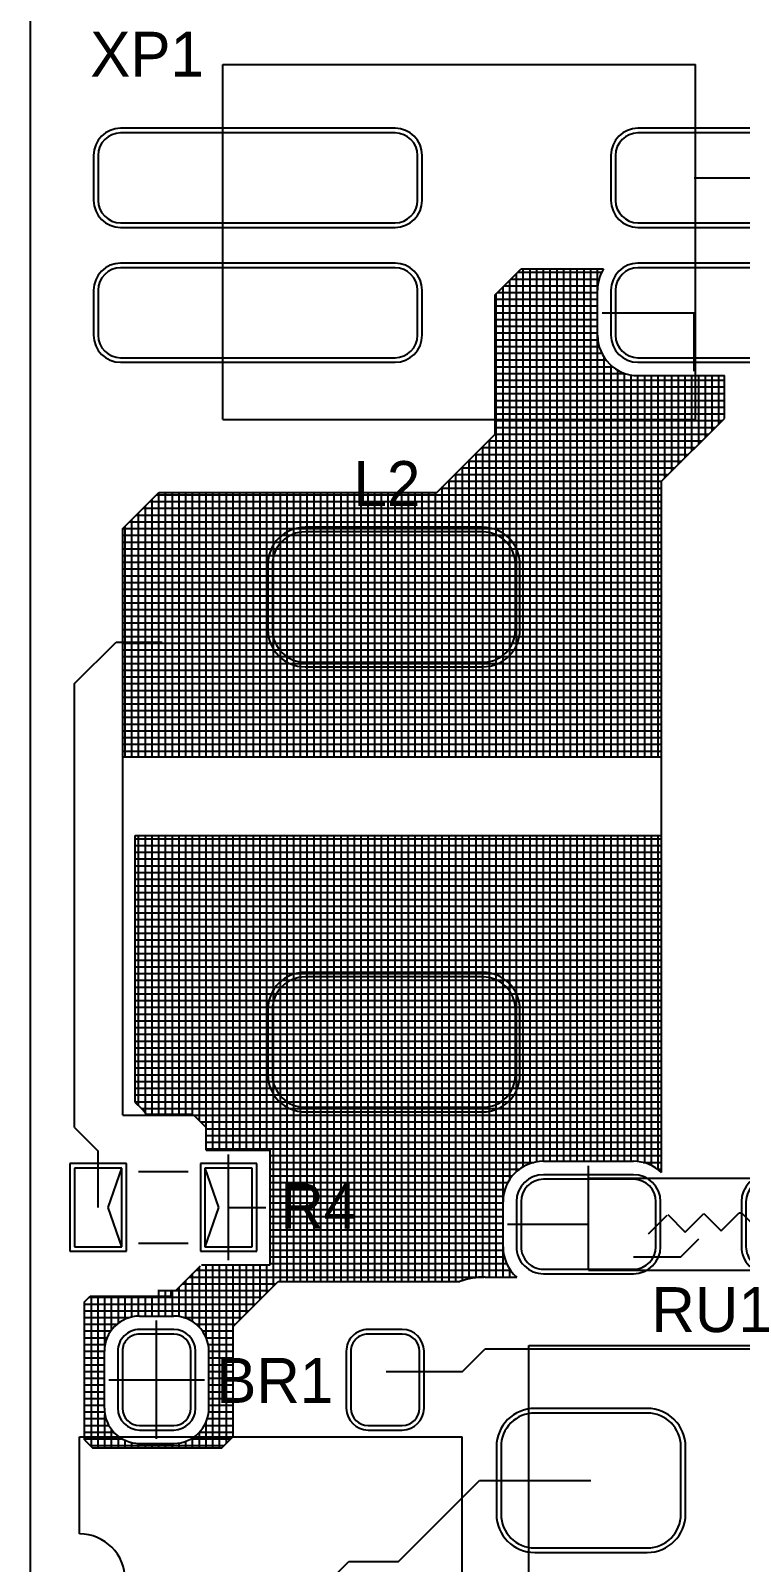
# Model space of a CAD drawing. Header units: millimetres. Extents: x 105 to 142, y 46 to 175.
# Drawn here: x 105 to 120.77, y 122.2 to 156.27 of the extents above; entities that cross this region are included whole.
import ezdxf

# ---------------------------------------------------------------- set-up
doc = ezdxf.new("R2010")
doc.units = ezdxf.units.MM
for name, color, linetype in [('KeepOutLayer', 6, 'Continuous'), ('TopLayer', 1, 'Continuous'), ('TopOverlay', 2, 'Continuous'), ('TopPaste', 8, 'Continuous'), ('TopSolder', 216, 'Continuous')]:
    doc.layers.add(name, color=color, linetype=linetype)

# ---------------------------------------------------------------- blocks, each defined once
blk = doc.blocks.new('P____I__2____2')
at = {"layer": 'TopLayer'}
for p, q in [((3.05, 1), (-3.05, 1)), ((10.95, 1), (8.45, 1)), ((-3.55, 0.5), (-3.55, -0.5)), ((3.55, -0.5), (3.55, 0.5)), ((7.95, 0.5), (7.95, -0.5)), ((11.45, -0.5), (11.45, 0.5)), ((-3.05, -1), (3.05, -1)), ((8.45, -1), (10.95, -1)), ((3.05, -2), (-3.05, -2)), ((10.95, -2), (8.45, -2)), ((-3.55, -2.5), (-3.55, -3.5)), ((3.55, -3.5), (3.55, -2.5)), ((7.95, -2.5), (7.95, -3.5)), ((11.45, -3.5), (11.45, -2.5)), ((-3.05, -4), (3.05, -4)), ((8.45, -4), (10.95, -4))]:
    blk.add_line(p, q, dxfattribs=at)
for centre in [(0, 0), (9.7, 0), (0, -3), (9.7, -3)]:
    blk.add_circle(centre, 0, dxfattribs=at)
for centre, start, end in [((-3.05, 0.5), 90, 180), ((3.05, 0.5), 0, 90), ((8.45, 0.5), 90, 180), ((10.95, 0.5), 0, 90), ((-3.05, -0.5), 180, 270), ((3.05, -0.5), 270, 0), ((8.45, -0.5), 180, 270), ((10.95, -0.5), 270, 0), ((-3.05, -2.5), 90, 180), ((3.05, -2.5), 0, 90), ((8.45, -2.5), 90, 180), ((10.95, -2.5), 0, 90), ((-3.05, -3.5), 180, 270), ((3.05, -3.5), 270, 0), ((8.45, -3.5), 180, 270), ((10.95, -3.5), 270, 0)]:
    blk.add_arc(centre, 0.5, start, end, dxfattribs=at)
at = {"layer": 'TopOverlay'}
for p, q in [((-0.775, 2.525), (9.725, 2.525)), ((-0.775, -5.375), (-0.775, 2.525)), ((9.725, -5.375), (9.725, 2.525)), ((-0.775, -5.375), (9.725, -5.375))]:
    blk.add_line(p, q, dxfattribs=at)
at = {"layer": 'TopPaste'}
for p, q in [((3.05, 1), (-3.05, 1)), ((10.95, 1), (8.45, 1)), ((-3.55, 0.5), (-3.55, -0.5)), ((3.55, -0.5), (3.55, 0.5)), ((7.95, 0.5), (7.95, -0.5)), ((11.45, -0.5), (11.45, 0.5)), ((-3.05, -1), (3.05, -1)), ((8.45, -1), (10.95, -1)), ((3.05, -2), (-3.05, -2)), ((10.95, -2), (8.45, -2)), ((-3.55, -2.5), (-3.55, -3.5)), ((3.55, -3.5), (3.55, -2.5)), ((7.95, -2.5), (7.95, -3.5)), ((11.45, -3.5), (11.45, -2.5)), ((-3.05, -4), (3.05, -4)), ((8.45, -4), (10.95, -4))]:
    blk.add_line(p, q, dxfattribs=at)
for centre in [(0, 0), (9.7, 0), (0, -3), (9.7, -3)]:
    blk.add_circle(centre, 0, dxfattribs=at)
for centre, start, end in [((-3.05, 0.5), 90, 180), ((3.05, 0.5), 0, 90), ((8.45, 0.5), 90, 180), ((10.95, 0.5), 0, 90), ((-3.05, -0.5), 180, 270), ((3.05, -0.5), 270, 0), ((8.45, -0.5), 180, 270), ((10.95, -0.5), 270, 0), ((-3.05, -2.5), 90, 180), ((3.05, -2.5), 0, 90), ((8.45, -2.5), 90, 180), ((10.95, -2.5), 0, 90), ((-3.05, -3.5), 180, 270), ((3.05, -3.5), 270, 0), ((8.45, -3.5), 180, 270), ((10.95, -3.5), 270, 0)]:
    blk.add_arc(centre, 0.5, start, end, dxfattribs=at)
at = {"layer": 'TopSolder'}
for p, q in [((3.05, 1.102), (-3.05, 1.102)), ((10.95, 1.102), (8.45, 1.102)), ((-3.652, 0.5), (-3.652, -0.5)), ((3.652, -0.5), (3.652, 0.5)), ((7.848, 0.5), (7.848, -0.5)), ((11.552, -0.5), (11.552, 0.5)), ((-3.05, -1.102), (3.05, -1.102)), ((8.45, -1.102), (10.95, -1.102)), ((3.05, -1.898), (-3.05, -1.898)), ((10.95, -1.898), (8.45, -1.898)), ((-3.652, -2.5), (-3.652, -3.5)), ((3.652, -3.5), (3.652, -2.5)), ((7.848, -2.5), (7.848, -3.5)), ((11.552, -3.5), (11.552, -2.5)), ((-3.05, -4.102), (3.05, -4.102)), ((8.45, -4.102), (10.95, -4.102))]:
    blk.add_line(p, q, dxfattribs=at)
for centre in [(0, 0), (9.7, 0), (0, -3), (9.7, -3)]:
    blk.add_circle(centre, 0, dxfattribs=at)
for centre, start, end in [((-3.05, 0.5), 90, 180), ((3.05, 0.5), 0, 90), ((8.45, 0.5), 90, 180), ((10.95, 0.5), 0, 90), ((-3.05, -0.5), 180, 270), ((3.05, -0.5), 270, 0), ((8.45, -0.5), 180, 270), ((10.95, -0.5), 270, 0), ((-3.05, -2.5), 90, 180), ((3.05, -2.5), 0, 90), ((8.45, -2.5), 90, 180), ((10.95, -2.5), 0, 90), ((-3.05, -3.5), 180, 270), ((3.05, -3.5), 270, 0), ((8.45, -3.5), 180, 270), ((10.95, -3.5), 270, 0)]:
    blk.add_arc(centre, 0.602, start, end, dxfattribs=at)
blk = doc.blocks.new('V________7___SMD_6')
at = {"layer": 'TopLayer'}
for p, q in [((0.575, 3.875), (-0.425, 3.875)), ((-0.925, 3.375), (-0.925, 1.375)), ((1.075, 1.375), (1.075, 3.375)), ((-0.425, 0.875), (0.575, 0.875)), ((0.575, -1.125), (-0.425, -1.125)), ((-0.925, -1.625), (-0.925, -3.625)), ((1.075, -3.625), (1.075, -1.625)), ((-0.425, -4.125), (0.575, -4.125))]:
    blk.add_line(p, q, dxfattribs=at)
for centre in [(0.075, 2.375), (0.075, -2.625)]:
    blk.add_circle(centre, 0, dxfattribs=at)
for centre, start, end in [((-0.425, 3.375), 90, 180), ((0.575, 3.375), 0, 90), ((-0.425, 1.375), 180, 270), ((0.575, 1.375), 270, 0), ((-0.425, -1.625), 90, 180), ((0.575, -1.625), 0, 90), ((-0.425, -3.625), 180, 270), ((0.575, -3.625), 270, 0)]:
    blk.add_arc(centre, 0.5, start, end, dxfattribs=at)
at = {"layer": 'TopOverlay'}
for p, q in [((-0.95, -2.625), (-0.95, 2.375)), ((0.075, 2.375), (-0.95, 2.375)), ((1.1, 2.375), (0.075, 2.375)), ((1.1, -2.625), (1.1, 2.375)), ((-0.175, 0.775), (0.2, 1.15)), ((-0.175, 0.725), (-0.175, 0.775)), ((0.225, 0.325), (-0.175, 0.725)), ((-0.162, -0.063), (0.225, 0.325)), ((0.25, -0.475), (-0.162, -0.063)), ((0.8, -0.575), (0.4, -0.175)), ((-0.138, -0.863), (0.25, -0.475)), ((0.8, -1.625), (0.8, -0.575)), ((0.287, -1.288), (-0.125, -0.875)), ((0.075, -2.625), (-0.95, -2.625)), ((1.1, -2.625), (0.075, -2.625))]:
    blk.add_line(p, q, dxfattribs=at)
at = {"layer": 'TopPaste'}
for p, q in [((0.575, 3.875), (-0.425, 3.875)), ((-0.925, 3.375), (-0.925, 1.375)), ((1.075, 1.375), (1.075, 3.375)), ((-0.425, 0.875), (0.575, 0.875)), ((0.575, -1.125), (-0.425, -1.125)), ((-0.925, -1.625), (-0.925, -3.625)), ((1.075, -3.625), (1.075, -1.625)), ((-0.425, -4.125), (0.575, -4.125))]:
    blk.add_line(p, q, dxfattribs=at)
for centre in [(0.075, 2.375), (0.075, -2.625)]:
    blk.add_circle(centre, 0, dxfattribs=at)
for centre, start, end in [((-0.425, 3.375), 90, 180), ((0.575, 3.375), 0, 90), ((-0.425, 1.375), 180, 270), ((0.575, 1.375), 270, 0), ((-0.425, -1.625), 90, 180), ((0.575, -1.625), 0, 90), ((-0.425, -3.625), 180, 270), ((0.575, -3.625), 270, 0)]:
    blk.add_arc(centre, 0.5, start, end, dxfattribs=at)
at = {"layer": 'TopSolder'}
for p, q in [((0.575, 3.977), (-0.425, 3.977)), ((-1.027, 3.375), (-1.027, 1.375)), ((1.177, 1.375), (1.177, 3.375)), ((-0.425, 0.773), (0.575, 0.773)), ((0.575, -1.023), (-0.425, -1.023)), ((-1.027, -1.625), (-1.027, -3.625)), ((1.177, -3.625), (1.177, -1.625)), ((-0.425, -4.227), (0.575, -4.227))]:
    blk.add_line(p, q, dxfattribs=at)
for centre in [(0.075, 2.375), (0.075, -2.625)]:
    blk.add_circle(centre, 0, dxfattribs=at)
for centre, start, end in [((-0.425, 3.375), 90, 180), ((0.575, 3.375), 0, 90), ((-0.425, 1.375), 180, 270), ((0.575, 1.375), 270, 0), ((-0.425, -1.625), 90, 180), ((0.575, -1.625), 0, 90), ((-0.425, -3.625), 180, 270), ((0.575, -3.625), 270, 0)]:
    blk.add_arc(centre, 0.602, start, end, dxfattribs=at)
blk = doc.blocks.new('RC1206_11')
at = {"layer": 'TopLayer'}
for p, q in [((-0.925, 0.875), (-1.975, 0.875)), ((-1.975, 0.875), (-1.975, -0.875)), ((-0.925, -0.875), (-0.925, 0.875)), ((1.975, 0.875), (0.925, 0.875)), ((0.925, 0.875), (0.925, -0.875)), ((1.975, -0.875), (1.975, 0.875)), ((-1.975, -0.875), (-0.925, -0.875)), ((0.925, -0.875), (1.975, -0.875))]:
    blk.add_line(p, q, dxfattribs=at)
for centre in [(-1.45, 0), (1.45, 0)]:
    blk.add_circle(centre, 0, dxfattribs=at)
at = {"layer": 'TopOverlay'}
for p, q in [((-0.55, 0.8), (0.55, 0.8)), ((-0.55, -0.8), (0.55, -0.8))]:
    blk.add_line(p, q, dxfattribs=at)
at = {"layer": 'TopPaste'}
for p, q in [((-0.925, 0.875), (-1.975, 0.875)), ((-1.975, 0.875), (-1.975, -0.875)), ((-1.225, 0), (-0.925, 0.875)), ((1.975, 0.875), (0.925, 0.875)), ((0.925, 0.875), (1.225, 0)), ((1.975, -0.875), (1.975, 0.875)), ((-0.925, -0.875), (-1.225, 0)), ((1.225, 0), (0.925, -0.875)), ((-1.975, -0.875), (-0.925, -0.875)), ((0.925, -0.875), (1.975, -0.875))]:
    blk.add_line(p, q, dxfattribs=at)
at = {"layer": 'TopSolder'}
for p, q in [((-0.823, 0.977), (-2.077, 0.977)), ((-2.077, 0.977), (-2.077, -0.977)), ((-0.823, -0.977), (-0.823, 0.977)), ((2.077, 0.977), (0.823, 0.977)), ((0.823, 0.977), (0.823, -0.977)), ((2.077, -0.977), (2.077, 0.977)), ((-2.077, -0.977), (-0.823, -0.977)), ((0.823, -0.977), (2.077, -0.977))]:
    blk.add_line(p, q, dxfattribs=at)
for centre in [(-1.45, 0), (1.45, 0)]:
    blk.add_circle(centre, 0, dxfattribs=at)
blk = doc.blocks.new('IND_CDRH129_17')
at = {"layer": 'TopLayer'}
for p, q in [((2.125, 5.775), (-1.825, 5.775)), ((-2.55, 5.05), (-2.55, 3.6)), ((2.85, 3.6), (2.85, 5.05)), ((-1.825, 2.875), (2.125, 2.875)), ((2.125, -4.125), (-1.825, -4.125)), ((-2.55, -4.85), (-2.55, -6.3)), ((2.85, -6.3), (2.85, -4.85)), ((-1.825, -7.025), (2.125, -7.025))]:
    blk.add_line(p, q, dxfattribs=at)
for centre in [(0.15, 4.325), (0.15, -5.575)]:
    blk.add_circle(centre, 0, dxfattribs=at)
for centre, start, end in [((-1.825, 5.05), 90, 180), ((2.125, 5.05), 0, 90), ((-1.825, 3.6), 180, 270), ((2.125, 3.6), 270, 0), ((-1.825, -4.85), 90, 180), ((2.125, -4.85), 0, 90), ((-1.825, -6.3), 180, 270), ((2.125, -6.3), 270, 0)]:
    blk.add_arc(centre, 0.725, start, end, dxfattribs=at)
at = {"layer": 'TopOverlay'}
for p, q in [((6.175, 5.95), (-5.8, 5.95)), ((-5.8, 5.95), (-5.8, -6.45)), ((6.175, 5.95), (6.175, 5.625)), ((6.175, 5.675), (6.175, -1.525)), ((6.175, -1.525), (6.175, -7.1)), ((-5.8, -6.45), (-5.8, -7.1)), ((0.225, -7.1), (-5.8, -7.1)), ((5.925, -7.1), (0.225, -7.1)), ((6.175, -7.1), (5.9, -7.1))]:
    blk.add_line(p, q, dxfattribs=at)
at = {"layer": 'TopPaste'}
for p, q in [((2.125, 5.775), (-1.825, 5.775)), ((-2.55, 5.05), (-2.55, 3.6)), ((2.85, 3.6), (2.85, 5.05)), ((-1.825, 2.875), (2.125, 2.875)), ((2.125, -4.125), (-1.825, -4.125)), ((-2.55, -4.85), (-2.55, -6.3)), ((2.85, -6.3), (2.85, -4.85)), ((-1.825, -7.025), (2.125, -7.025))]:
    blk.add_line(p, q, dxfattribs=at)
for centre in [(0.15, 4.325), (0.15, -5.575)]:
    blk.add_circle(centre, 0, dxfattribs=at)
for centre, start, end in [((-1.825, 5.05), 90, 180), ((2.125, 5.05), 0, 90), ((-1.825, 3.6), 180, 270), ((2.125, 3.6), 270, 0), ((-1.825, -4.85), 90, 180), ((2.125, -4.85), 0, 90), ((-1.825, -6.3), 180, 270), ((2.125, -6.3), 270, 0)]:
    blk.add_arc(centre, 0.725, start, end, dxfattribs=at)
at = {"layer": 'TopSolder'}
for p, q in [((2.125, 5.877), (-1.825, 5.877)), ((-2.652, 5.05), (-2.652, 3.6)), ((2.952, 3.6), (2.952, 5.05)), ((-1.825, 2.773), (2.125, 2.773)), ((2.125, -4.023), (-1.825, -4.023)), ((-2.652, -4.85), (-2.652, -6.3)), ((2.952, -6.3), (2.952, -4.85)), ((-1.825, -7.127), (2.125, -7.127))]:
    blk.add_line(p, q, dxfattribs=at)
for centre in [(0.15, 4.325), (0.15, -5.575)]:
    blk.add_circle(centre, 0, dxfattribs=at)
for centre, start, end in [((-1.825, 5.05), 90, 180), ((2.125, 5.05), 0, 90), ((-1.825, 3.6), 180, 270), ((2.125, 3.6), 270, 0), ((-1.825, -4.85), 90, 180), ((2.125, -4.85), 0, 90), ((-1.825, -6.3), 180, 270), ((2.125, -6.3), 270, 0)]:
    blk.add_arc(centre, 0.827, start, end, dxfattribs=at)
blk = doc.blocks.new('CAP_630V_SMD_22')
at = {"layer": 'TopLayer'}
for p, q in [((-6.67, 1.575), (-8.17, 1.575)), ((9.07, 1.575), (6.57, 1.575)), ((-8.92, 0.825), (-8.92, -0.675)), ((-5.92, -0.675), (-5.92, 0.825)), ((5.82, 0.825), (5.82, -0.675)), ((9.82, -0.675), (9.82, 0.825)), ((-8.17, -1.425), (-6.67, -1.425)), ((6.57, -1.425), (9.07, -1.425))]:
    blk.add_line(p, q, dxfattribs=at)
for centre in [(-7.42, 0.075), (7.82, 0.075)]:
    blk.add_circle(centre, 0, dxfattribs=at)
for centre, start, end in [((-8.17, 0.825), 90, 180), ((-6.67, 0.825), 0, 90), ((6.57, 0.825), 90, 180), ((9.07, 0.825), 0, 90), ((-8.17, -0.675), 180, 270), ((-6.67, -0.675), 270, 0), ((6.57, -0.675), 180, 270), ((9.07, -0.675), 270, 0)]:
    blk.add_arc(centre, 0.75, start, end, dxfattribs=at)
at = {"layer": 'TopOverlay'}
for p, q in [((-8.8, 3.075), (-8.8, -2.925)), ((9.2, 3.075), (-8.8, 3.075)), ((9.2, 3.075), (9.2, -2.925)), ((9.2, -2.925), (-8.8, -2.925))]:
    blk.add_line(p, q, dxfattribs=at)
at = {"layer": 'TopPaste'}
for p, q in [((-6.67, 1.575), (-8.17, 1.575)), ((9.07, 1.575), (6.57, 1.575)), ((-8.92, 0.825), (-8.92, -0.675)), ((-5.92, -0.675), (-5.92, 0.825)), ((5.82, 0.825), (5.82, -0.675)), ((9.82, -0.675), (9.82, 0.825)), ((-8.17, -1.425), (-6.67, -1.425)), ((6.57, -1.425), (9.07, -1.425))]:
    blk.add_line(p, q, dxfattribs=at)
for centre in [(-7.42, 0.075), (7.82, 0.075)]:
    blk.add_circle(centre, 0, dxfattribs=at)
for centre, start, end in [((-8.17, 0.825), 90, 180), ((-6.67, 0.825), 0, 90), ((6.57, 0.825), 90, 180), ((9.07, 0.825), 0, 90), ((-8.17, -0.675), 180, 270), ((-6.67, -0.675), 270, 0), ((6.57, -0.675), 180, 270), ((9.07, -0.675), 270, 0)]:
    blk.add_arc(centre, 0.75, start, end, dxfattribs=at)
at = {"layer": 'TopSolder'}
for p, q in [((-6.67, 1.677), (-8.17, 1.677)), ((9.07, 1.677), (6.57, 1.677)), ((-9.022, 0.825), (-9.022, -0.675)), ((-5.818, -0.675), (-5.818, 0.825)), ((5.718, 0.825), (5.718, -0.675)), ((9.922, -0.675), (9.922, 0.825)), ((-8.17, -1.527), (-6.67, -1.527)), ((6.57, -1.527), (9.07, -1.527))]:
    blk.add_line(p, q, dxfattribs=at)
for centre in [(-7.42, 0.075), (7.82, 0.075)]:
    blk.add_circle(centre, 0, dxfattribs=at)
for centre, start, end in [((-8.17, 0.825), 90, 180), ((-6.67, 0.825), 0, 90), ((6.57, 0.825), 90, 180), ((9.07, 0.825), 0, 90), ((-8.17, -0.675), 180, 270), ((-6.67, -0.675), 270, 0), ((6.57, -0.675), 180, 270), ((9.07, -0.675), 270, 0)]:
    blk.add_arc(centre, 0.852, start, end, dxfattribs=at)
blk = doc.blocks.new('SDIP_27')
at = {"layer": 'TopLayer'}
for p, q in [((-4.699, 1.016), (-5.461, 1.016)), ((0.381, 1.016), (-0.381, 1.016)), ((-5.842, 0.635), (-5.842, -0.635)), ((-4.318, -0.635), (-4.318, 0.635)), ((-0.762, 0.635), (-0.762, -0.635)), ((0.762, -0.635), (0.762, 0.635)), ((-5.461, -1.016), (-4.699, -1.016)), ((-0.381, -1.016), (0.381, -1.016)), ((-4.699, -7.874), (-5.461, -7.874)), ((0.381, -7.874), (-0.381, -7.874)), ((-5.842, -8.255), (-5.842, -9.525)), ((-4.318, -9.525), (-4.318, -8.255)), ((-0.762, -8.255), (-0.762, -9.525)), ((0.762, -9.525), (0.762, -8.255)), ((-5.461, -9.906), (-4.699, -9.906)), ((-0.381, -9.906), (0.381, -9.906))]:
    blk.add_line(p, q, dxfattribs=at)
for centre in [(-5.08, 0), (0, 0), (-5.08, -8.89), (0, -8.89)]:
    blk.add_circle(centre, 0, dxfattribs=at)
for centre, start, end in [((-5.461, 0.635), 90, 180), ((-4.699, 0.635), 0, 90), ((-0.381, 0.635), 90, 180), ((0.381, 0.635), 0, 90), ((-5.461, -0.635), 180, 270), ((-4.699, -0.635), 270, 0), ((-0.381, -0.635), 180, 270), ((0.381, -0.635), 270, 0), ((-5.461, -8.255), 90, 180), ((-4.699, -8.255), 0, 90), ((-0.381, -8.255), 90, 180), ((0.381, -8.255), 0, 90), ((-5.461, -9.525), 180, 270), ((-4.699, -9.525), 270, 0), ((-0.381, -9.525), 180, 270), ((0.381, -9.525), 270, 0)]:
    blk.add_arc(centre, 0.381, start, end, dxfattribs=at)
at = {"layer": 'TopOverlay'}
for p, q in [((1.7145, -1.27), (-6.7945, -1.27)), ((-6.7945, -1.27), (-6.7945, -7.62)), ((1.7145, -1.27), (1.7145, -3.429)), ((1.7145, -5.461), (1.7145, -7.62)), ((1.7145, -7.62), (-6.7945, -7.62))]:
    blk.add_line(p, q, dxfattribs=at)
blk.add_arc((1.7145, -4.445), 1.016, 90, 270, dxfattribs=at)
at = {"layer": 'TopPaste'}
for p, q in [((-4.699, 1.016), (-5.461, 1.016)), ((0.381, 1.016), (-0.381, 1.016)), ((-5.842, 0.635), (-5.842, -0.635)), ((-4.318, -0.635), (-4.318, 0.635)), ((-0.762, 0.635), (-0.762, -0.635)), ((0.762, -0.635), (0.762, 0.635)), ((-5.461, -1.016), (-4.699, -1.016)), ((-0.381, -1.016), (0.381, -1.016)), ((-4.699, -7.874), (-5.461, -7.874)), ((0.381, -7.874), (-0.381, -7.874)), ((-5.842, -8.255), (-5.842, -9.525)), ((-4.318, -9.525), (-4.318, -8.255)), ((-0.762, -8.255), (-0.762, -9.525)), ((0.762, -9.525), (0.762, -8.255)), ((-5.461, -9.906), (-4.699, -9.906)), ((-0.381, -9.906), (0.381, -9.906))]:
    blk.add_line(p, q, dxfattribs=at)
for centre in [(-5.08, 0), (0, 0), (-5.08, -8.89), (0, -8.89)]:
    blk.add_circle(centre, 0, dxfattribs=at)
for centre, start, end in [((-5.461, 0.635), 90, 180), ((-4.699, 0.635), 0, 90), ((-0.381, 0.635), 90, 180), ((0.381, 0.635), 0, 90), ((-5.461, -0.635), 180, 270), ((-4.699, -0.635), 270, 0), ((-0.381, -0.635), 180, 270), ((0.381, -0.635), 270, 0), ((-5.461, -8.255), 90, 180), ((-4.699, -8.255), 0, 90), ((-0.381, -8.255), 90, 180), ((0.381, -8.255), 0, 90), ((-5.461, -9.525), 180, 270), ((-4.699, -9.525), 270, 0), ((-0.381, -9.525), 180, 270), ((0.381, -9.525), 270, 0)]:
    blk.add_arc(centre, 0.381, start, end, dxfattribs=at)
at = {"layer": 'TopSolder'}
for p, q in [((-4.699, 1.1176), (-5.461, 1.1176)), ((0.381, 1.1176), (-0.381, 1.1176)), ((-5.9436, 0.635), (-5.9436, -0.635)), ((-4.2164, -0.635), (-4.2164, 0.635)), ((-0.8636, 0.635), (-0.8636, -0.635)), ((0.8636, -0.635), (0.8636, 0.635)), ((-5.461, -1.1176), (-4.699, -1.1176)), ((-0.381, -1.1176), (0.381, -1.1176)), ((-4.699, -7.7724), (-5.461, -7.7724)), ((0.381, -7.7724), (-0.381, -7.7724)), ((-5.9436, -8.255), (-5.9436, -9.525)), ((-4.2164, -9.525), (-4.2164, -8.255)), ((-0.8636, -8.255), (-0.8636, -9.525)), ((0.8636, -9.525), (0.8636, -8.255)), ((-5.461, -10.0076), (-4.699, -10.0076)), ((-0.381, -10.0076), (0.381, -10.0076))]:
    blk.add_line(p, q, dxfattribs=at)
for centre in [(-5.08, 0), (0, 0), (-5.08, -8.89), (0, -8.89)]:
    blk.add_circle(centre, 0, dxfattribs=at)
for centre, start, end in [((-5.461, 0.635), 90, 180), ((-4.699, 0.635), 0, 90), ((-0.381, 0.635), 90, 180), ((0.381, 0.635), 0, 90), ((-5.461, -0.635), 180, 270), ((-4.699, -0.635), 270, 0), ((-0.381, -0.635), 180, 270), ((0.381, -0.635), 270, 0), ((-5.461, -8.255), 90, 180), ((-4.699, -8.255), 0, 90), ((-0.381, -8.255), 90, 180), ((0.381, -8.255), 0, 90), ((-5.461, -9.525), 180, 270), ((-4.699, -9.525), 270, 0), ((-0.381, -9.525), 180, 270), ((0.381, -9.525), 270, 0)]:
    blk.add_arc(centre, 0.4826, start, end, dxfattribs=at)

msp = doc.modelspace()

# ---------------------------------------------------------------- linework, layer by layer
at = {"layer": 'KeepOutLayer'}
msp.add_line((105, 46), (105, 170), dxfattribs=at)
at = {"layer": 'TopLayer'}
for p, q in [((119.75, 153), (123.6, 153)), ((115.4, 150.475), (115.9, 150.975)), ((115.9, 150.975), (117.736, 150.975)), ((115.95, 140.125), (115.95, 150.975)), ((116.1, 140.125), (116.1, 150.975)), ((116.25, 140.125), (116.25, 150.975)), ((116.4, 140.125), (116.4, 150.975)), ((116.55, 140.125), (116.55, 150.975)), ((116.7, 140.125), (116.7, 150.975)), ((116.85, 140.125), (116.85, 150.975)), ((117, 140.125), (117, 150.975)), ((117.15, 140.125), (117.15, 150.975)), ((117.3, 140.125), (117.3, 150.975)), ((117.45, 140.125), (117.45, 150.975)), ((117.6, 140.125), (117.6, 150.975)), ((115.525, 150.6), (117.606, 150.6)), ((115.65, 140.125), (115.65, 150.725)), ((115.675, 150.75), (117.635, 150.75)), ((115.8, 140.125), (115.8, 150.875)), ((115.825, 150.9), (117.694, 150.9)), ((115.325, 150.4), (115.4, 150.475)), ((115.325, 147.65), (115.325, 150.4)), ((115.325, 150.3), (117.6, 150.3)), ((115.35, 140.125), (115.35, 150.425)), ((115.375, 150.45), (117.6, 150.45)), ((115.5, 140.125), (115.5, 150.575)), ((117.6, 149.5), (117.6, 150.5)), ((115.325, 150.15), (117.6, 150.15)), ((115.325, 150), (117.6, 150)), ((117.7, 150), (119.75, 150)), ((119.75, 148.7), (119.75, 150)), ((115.325, 149.85), (117.6, 149.85)), ((115.325, 149.7), (117.6, 149.7)), ((115.325, 149.55), (117.6, 149.55)), ((115.325, 149.4), (117.606, 149.4)), ((115.325, 149.25), (117.636, 149.25)), ((115.325, 149.1), (117.694, 149.1)), ((115.325, 148.95), (117.788, 148.95)), ((117.75, 140.125), (117.75, 149.003)), ((115.325, 148.8), (117.935, 148.8)), ((115.325, 148.65), (118.205, 148.65)), ((117.9, 140.125), (117.9, 148.829)), ((118.05, 140.125), (118.05, 148.721)), ((118.2, 140.125), (118.2, 148.652)), ((118.35, 140.125), (118.35, 148.613)), ((118.5, 140.125), (118.5, 148.6)), ((118.5, 148.6), (120.425, 148.6)), ((118.65, 140.125), (118.65, 148.6)), ((118.8, 140.125), (118.8, 148.6)), ((118.95, 140.125), (118.95, 148.6)), ((119.1, 146.325), (119.1, 148.6)), ((119.25, 146.475), (119.25, 148.6)), ((119.4, 146.625), (119.4, 148.6)), ((119.55, 146.775), (119.55, 148.6)), ((119.7, 146.925), (119.7, 148.6)), ((119.85, 147.075), (119.85, 148.6)), ((120, 147.225), (120, 148.6)), ((120.15, 147.375), (120.15, 148.6)), ((120.3, 147.525), (120.3, 148.6)), ((120.425, 147.65), (120.425, 148.6)), ((115.325, 148.5), (120.425, 148.5)), ((115.325, 148.35), (120.425, 148.35)), ((115.325, 148.2), (120.425, 148.2)), ((115.325, 148.05), (120.425, 148.05)), ((115.325, 147.9), (120.425, 147.9)), ((115.325, 147.75), (120.425, 147.75)), ((115.325, 147.3), (115.325, 147.65)), ((115.325, 147.6), (120.375, 147.6)), ((119.025, 146.25), (120.425, 147.65)), ((114.5, 146.475), (115.325, 147.3)), ((115.325, 147.45), (120.225, 147.45)), ((115.325, 147.3), (120.075, 147.3)), ((114.875, 146.85), (119.625, 146.85)), ((114.9, 140.125), (114.9, 146.875)), ((115.025, 147), (119.775, 147)), ((115.05, 140.125), (115.05, 147.025)), ((115.175, 147.15), (119.925, 147.15)), ((115.2, 140.125), (115.2, 147.175)), ((114.575, 146.55), (119.325, 146.55)), ((114.6, 140.125), (114.6, 146.575)), ((114.725, 146.7), (119.475, 146.7)), ((114.75, 140.125), (114.75, 146.725)), ((114.025, 146), (114.5, 146.475)), ((114.275, 146.25), (119.025, 146.25)), ((114.3, 140.125), (114.3, 146.275)), ((114.425, 146.4), (119.175, 146.4)), ((114.45, 140.125), (114.45, 146.425)), ((119.025, 145.2), (119.025, 146.25)), ((107.05, 145.2), (107.85, 146)), ((107.7, 140.125), (107.7, 145.85)), ((107.8, 145.95), (119.025, 145.95)), ((107.85, 140.125), (107.85, 146)), ((107.85, 146), (109.175, 146)), ((108, 140.125), (108, 146)), ((108.15, 140.125), (108.15, 146)), ((108.3, 140.125), (108.3, 146)), ((108.45, 140.125), (108.45, 146)), ((108.6, 140.125), (108.6, 146)), ((108.75, 140.125), (108.75, 146)), ((108.9, 140.125), (108.9, 146)), ((109.05, 140.125), (109.05, 146)), ((109.175, 146), (114.025, 146)), ((109.2, 140.125), (109.2, 146)), ((109.35, 140.125), (109.35, 146)), ((109.5, 140.125), (109.5, 146)), ((109.65, 140.125), (109.65, 146)), ((109.8, 140.125), (109.8, 146)), ((109.95, 140.125), (109.95, 146)), ((110.1, 140.125), (110.1, 146)), ((110.25, 140.125), (110.25, 146)), ((110.4, 140.125), (110.4, 146)), ((110.55, 140.125), (110.55, 146)), ((110.7, 140.125), (110.7, 146)), ((110.85, 140.125), (110.85, 146)), ((111, 140.125), (111, 146)), ((111.15, 140.125), (111.15, 146)), ((111.3, 140.125), (111.3, 146)), ((111.45, 140.125), (111.45, 146)), ((111.6, 140.125), (111.6, 146)), ((111.75, 140.125), (111.75, 146)), ((111.9, 140.125), (111.9, 146)), ((112.05, 140.125), (112.05, 146)), ((112.2, 140.125), (112.2, 146)), ((112.35, 140.125), (112.35, 146)), ((112.5, 140.125), (112.5, 146)), ((112.65, 140.125), (112.65, 146)), ((112.8, 140.125), (112.8, 146)), ((112.95, 140.125), (112.95, 146)), ((113.1, 140.125), (113.1, 146)), ((113.25, 140.125), (113.25, 146)), ((113.4, 140.125), (113.4, 146)), ((113.55, 140.125), (113.55, 146)), ((113.7, 140.125), (113.7, 146)), ((113.85, 140.125), (113.85, 146)), ((114, 140.125), (114, 146)), ((114.125, 146.1), (119.025, 146.1)), ((114.15, 140.125), (114.15, 146.125)), ((107.35, 145.5), (119.025, 145.5)), ((107.4, 140.125), (107.4, 145.55)), ((107.5, 145.65), (119.025, 145.65)), ((107.55, 140.125), (107.55, 145.7)), ((107.65, 145.8), (119.025, 145.8)), ((107.05, 140.875), (107.05, 145.2)), ((107.05, 145.2), (119.025, 145.2)), ((107.1, 140.125), (107.1, 145.25)), ((107.2, 145.35), (119.025, 145.35)), ((107.25, 140.125), (107.25, 145.4)), ((119.025, 140.125), (119.025, 145.2)), ((107.05, 145.05), (119.025, 145.05)), ((107.05, 144.9), (119.025, 144.9)), ((107.05, 144.75), (119.025, 144.75)), ((107.05, 144.6), (119.025, 144.6)), ((107.05, 144.45), (119.025, 144.45)), ((107.05, 144.3), (119.025, 144.3)), ((107.05, 144.15), (119.025, 144.15)), ((107.05, 144), (119.025, 144)), ((107.05, 143.85), (119.025, 143.85)), ((107.05, 143.7), (119.025, 143.7)), ((107.05, 143.55), (119.025, 143.55)), ((107.05, 143.4), (119.025, 143.4)), ((107.05, 143.25), (119.025, 143.25)), ((107.05, 143.1), (119.025, 143.1)), ((107.05, 142.95), (119.025, 142.95)), ((107.05, 142.8), (119.025, 142.8)), ((105.975, 141.75), (106.9, 142.675)), ((106.9, 142.675), (107.925, 142.675)), ((107.05, 142.65), (119.025, 142.65)), ((107.05, 142.5), (119.025, 142.5)), ((107.05, 142.35), (119.025, 142.35)), ((107.05, 142.2), (119.025, 142.2)), ((105.975, 131.875), (105.975, 141.75)), ((107.05, 142.05), (119.025, 142.05)), ((107.05, 141.9), (119.025, 141.9)), ((107.05, 141.75), (119.025, 141.75)), ((107.05, 141.6), (119.025, 141.6)), ((107.05, 141.45), (119.025, 141.45)), ((107.05, 141.3), (119.025, 141.3)), ((107.05, 141.15), (119.025, 141.15)), ((107.05, 141), (119.025, 141)), ((107.05, 140.125), (107.05, 140.875)), ((107.05, 140.85), (119.025, 140.85)), ((107.05, 140.7), (119.025, 140.7)), ((107.05, 140.55), (119.025, 140.55)), ((107.05, 140.4), (119.025, 140.4)), ((107.05, 140.25), (119.025, 140.25)), ((107.05, 140.125), (119.025, 140.125)), ((107.325, 132.434), (107.325, 138.375)), ((107.325, 138.375), (119.025, 138.375)), ((107.4, 132.359), (107.4, 138.375)), ((107.55, 132.199), (107.55, 138.375)), ((107.7, 132.175), (107.7, 138.375)), ((107.85, 132.175), (107.85, 138.375)), ((108, 132.175), (108, 138.375)), ((108.15, 132.175), (108.15, 138.375)), ((108.3, 132.175), (108.3, 138.375)), ((108.45, 132.175), (108.45, 138.375)), ((108.6, 132.175), (108.6, 138.375)), ((108.75, 132.025), (108.75, 138.375)), ((108.9, 131.875), (108.9, 138.375)), ((109.05, 131.375), (109.05, 138.375)), ((109.2, 131.375), (109.2, 138.375)), ((109.35, 131.375), (109.35, 138.375)), ((109.5, 131.375), (109.5, 138.375)), ((109.65, 131.375), (109.65, 138.375)), ((109.8, 131.375), (109.8, 138.375)), ((109.95, 131.375), (109.95, 138.375)), ((110.1, 131.375), (110.1, 138.375)), ((110.25, 131.375), (110.25, 138.375)), ((110.4, 128.35), (110.4, 138.375)), ((110.55, 128.45), (110.55, 138.375)), ((110.7, 128.45), (110.7, 138.375)), ((110.85, 128.45), (110.85, 138.375)), ((111, 128.45), (111, 138.375)), ((111.15, 128.45), (111.15, 138.375)), ((111.3, 128.45), (111.3, 138.375)), ((111.45, 128.45), (111.45, 138.375)), ((111.6, 128.45), (111.6, 138.375)), ((111.75, 128.45), (111.75, 138.375)), ((111.9, 128.45), (111.9, 138.375)), ((112.05, 128.45), (112.05, 138.375)), ((112.2, 128.45), (112.2, 138.375)), ((112.35, 128.45), (112.35, 138.375)), ((112.5, 128.45), (112.5, 138.375)), ((112.65, 128.45), (112.65, 138.375)), ((112.8, 128.45), (112.8, 138.375)), ((112.95, 128.45), (112.95, 138.375)), ((113.1, 128.45), (113.1, 138.375)), ((113.25, 128.45), (113.25, 138.375)), ((113.4, 128.45), (113.4, 138.375)), ((113.55, 128.45), (113.55, 138.375)), ((113.7, 128.45), (113.7, 138.375)), ((113.85, 128.45), (113.85, 138.375)), ((114, 128.45), (114, 138.375)), ((114.15, 128.45), (114.15, 138.375)), ((114.3, 128.45), (114.3, 138.375)), ((114.45, 128.45), (114.45, 138.375)), ((114.6, 128.47), (114.6, 138.375)), ((114.75, 128.511), (114.75, 138.375)), ((114.9, 128.537), (114.9, 138.375)), ((115.05, 128.549), (115.05, 138.375)), ((115.2, 128.55), (115.2, 138.375)), ((115.35, 128.55), (115.35, 138.375)), ((115.5, 128.55), (115.5, 138.375)), ((115.65, 130.722), (115.65, 138.375)), ((115.8, 130.896), (115.8, 138.375)), ((115.95, 131.004), (115.95, 138.375)), ((116.1, 131.073), (116.1, 138.375)), ((116.25, 131.112), (116.25, 138.375)), ((116.4, 131.125), (116.4, 138.375)), ((116.55, 131.125), (116.55, 138.375)), ((116.7, 131.125), (116.7, 138.375)), ((116.85, 131.125), (116.85, 138.375)), ((117, 131.125), (117, 138.375)), ((117.15, 131.125), (117.15, 138.375)), ((117.3, 131.125), (117.3, 138.375)), ((117.45, 131.125), (117.45, 138.375)), ((117.6, 131.125), (117.6, 138.375)), ((117.75, 131.125), (117.75, 138.375)), ((117.9, 131.125), (117.9, 138.375)), ((118.05, 131.125), (118.05, 138.375)), ((118.2, 131.125), (118.2, 138.375)), ((118.35, 131.125), (118.35, 138.375)), ((118.5, 131.119), (118.5, 138.375)), ((118.65, 131.09), (118.65, 138.375)), ((118.8, 131.031), (118.8, 138.375)), ((118.95, 130.938), (118.95, 138.375)), ((119.025, 132.15), (119.025, 138.375)), ((107.325, 138.3), (119.025, 138.3)), ((107.325, 138.15), (119.025, 138.15)), ((107.325, 138), (119.025, 138)), ((107.325, 137.85), (119.025, 137.85)), ((107.325, 137.7), (119.025, 137.7)), ((107.325, 137.55), (119.025, 137.55)), ((107.325, 137.4), (119.025, 137.4)), ((107.325, 137.25), (119.025, 137.25)), ((107.325, 137.1), (119.025, 137.1)), ((107.325, 136.95), (119.025, 136.95)), ((107.325, 136.8), (119.025, 136.8)), ((107.325, 136.65), (119.025, 136.65)), ((107.325, 136.5), (119.025, 136.5)), ((107.325, 136.35), (119.025, 136.35)), ((107.325, 136.2), (119.025, 136.2)), ((107.325, 136.05), (119.025, 136.05)), ((107.325, 135.9), (119.025, 135.9)), ((107.325, 135.75), (119.025, 135.75)), ((107.325, 135.6), (119.025, 135.6)), ((107.325, 135.45), (119.025, 135.45)), ((107.325, 135.3), (119.025, 135.3)), ((107.325, 135.15), (119.025, 135.15)), ((107.325, 135), (119.025, 135)), ((107.325, 134.85), (119.025, 134.85)), ((107.325, 134.7), (119.025, 134.7)), ((107.325, 134.55), (119.025, 134.55)), ((107.325, 134.4), (119.025, 134.4)), ((107.325, 134.25), (119.025, 134.25)), ((107.325, 134.1), (119.025, 134.1)), ((107.325, 133.95), (119.025, 133.95)), ((107.325, 133.8), (119.025, 133.8)), ((107.325, 133.65), (119.025, 133.65)), ((107.325, 133.5), (119.025, 133.5)), ((107.325, 133.35), (119.025, 133.35)), ((107.325, 133.2), (119.025, 133.2)), ((107.325, 133.05), (119.025, 133.05)), ((107.325, 132.9), (119.025, 132.9)), ((107.325, 132.75), (119.025, 132.75)), ((107.325, 132.6), (119.025, 132.6)), ((107.325, 132.45), (119.025, 132.45)), ((107.325, 132.434), (107.453, 132.306)), ((107.459, 132.3), (119.025, 132.3)), ((105.975, 131.875), (106.5, 131.35)), ((107.569, 132.175), (108.6, 132.175)), ((108.625, 132.15), (108.9, 131.875)), ((108.625, 132.15), (119.025, 132.15)), ((108.775, 132), (119.025, 132)), ((108.9, 131.375), (108.9, 131.875)), ((119.025, 130.873), (119.025, 132.15)), ((108.9, 131.85), (119.025, 131.85)), ((108.9, 131.7), (119.025, 131.7)), ((108.9, 131.55), (119.025, 131.55)), ((106.5, 130.1), (106.5, 131.35)), ((108.9, 131.4), (119.025, 131.4)), ((108.9, 131.375), (110.325, 131.375)), ((109.4, 130.1), (109.4, 131.275)), ((110.325, 128.825), (110.325, 131.375)), ((110.325, 131.25), (119.025, 131.25)), ((110.325, 131.1), (116.188, 131.1)), ((110.325, 130.95), (115.866, 130.95)), ((116.4, 131.125), (118.4, 131.125)), ((117.4, 129.725), (117.4, 131.025)), ((118.612, 131.1), (119.025, 131.1)), ((118.934, 130.95), (119.025, 130.95)), ((110.325, 130.8), (115.707, 130.8)), ((110.325, 130.65), (115.607, 130.65)), ((110.325, 130.5), (115.543, 130.5)), ((110.325, 130.35), (115.509, 130.35)), ((110.325, 130.2), (115.5, 130.2)), ((115.5, 129.225), (115.5, 130.225)), ((109.4, 128.925), (109.4, 130.1)), ((109.4, 130.1), (110.225, 130.1)), ((110.325, 130.05), (115.5, 130.05)), ((110.325, 129.9), (115.5, 129.9)), ((110.325, 129.75), (115.5, 129.75)), ((110.325, 129.6), (115.5, 129.6)), ((115.6, 129.725), (117.4, 129.725)), ((110.325, 129.45), (115.5, 129.45)), ((110.325, 129.3), (115.5, 129.3)), ((110.325, 129.15), (115.503, 129.15)), ((108.225, 128.25), (108.775, 128.8)), ((108.8, 128.825), (110.325, 128.825)), ((108.9, 127.205), (108.9, 128.825)), ((109.05, 124.75), (109.05, 128.825)), ((109.2, 124.75), (109.2, 128.825)), ((109.35, 124.85), (109.35, 128.825)), ((109.5, 125), (109.5, 128.825)), ((109.65, 127.6), (109.65, 128.825)), ((109.8, 127.75), (109.8, 128.825)), ((109.95, 127.9), (109.95, 128.825)), ((110.1, 128.05), (110.1, 128.825)), ((110.25, 128.2), (110.25, 128.825)), ((110.325, 129), (115.529, 129)), ((110.325, 128.85), (115.582, 128.85)), ((108.45, 127.633), (108.45, 128.475)), ((108.525, 128.55), (115.071, 128.55)), ((108.6, 127.559), (108.6, 128.625)), ((108.675, 128.7), (115.669, 128.7)), ((108.75, 127.435), (108.75, 128.775)), ((115.1, 128.55), (115.805, 128.55)), ((115.65, 128.55), (115.65, 128.728)), ((106.2, 128), (106.325, 128.125)), ((106.325, 128.125), (108.125, 128.125)), ((106.35, 124.775), (106.35, 128.125)), ((106.5, 124.75), (106.5, 128.125)), ((106.65, 127.035), (106.65, 128.125)), ((106.8, 127.376), (106.8, 128.125)), ((106.95, 127.524), (106.95, 128.125)), ((107.1, 127.613), (107.1, 128.125)), ((107.25, 127.662), (107.25, 128.125)), ((107.4, 127.681), (107.4, 128.125)), ((107.55, 127.681), (107.55, 128.125)), ((107.7, 127.681), (107.7, 128.125)), ((107.825, 128.25), (108.125, 128.25)), ((107.85, 128.125), (107.85, 128.25)), ((107.85, 127.681), (107.85, 128.125)), ((108, 128.125), (108, 128.25)), ((108, 127.681), (108, 128.125)), ((108.125, 128.25), (108.225, 128.25)), ((108.125, 128.125), (108.125, 128.25)), ((108.125, 128.25), (110.3, 128.25)), ((108.15, 127.681), (108.15, 128.25)), ((108.3, 127.672), (108.3, 128.325)), ((108.375, 128.4), (110.45, 128.4)), ((109.75, 127.7), (110.5, 128.45)), ((110.5, 128.45), (114.543, 128.45)), ((106.2, 124.925), (106.2, 128)), ((106.2, 127.95), (110, 127.95)), ((106.2, 127.8), (109.85, 127.8)), ((106.3, 128.1), (110.15, 128.1)), ((106.2, 127.65), (107.2, 127.65)), ((106.2, 127.5), (106.919, 127.5)), ((107.419, 127.681), (108.181, 127.681)), ((107.8, 126.265), (107.8, 127.581)), ((108.4, 127.65), (109.7, 127.65)), ((108.681, 127.5), (109.55, 127.5)), ((109.5, 127.45), (109.75, 127.7)), ((109.5, 125.775), (109.5, 127.45)), ((106.2, 127.35), (106.78, 127.35)), ((106.2, 127.2), (106.698, 127.2)), ((108.82, 127.35), (109.5, 127.35)), ((108.902, 127.2), (109.5, 127.2)), ((106.2, 127.05), (106.652, 127.05)), ((106.2, 126.9), (106.638, 126.9)), ((106.2, 126.75), (106.638, 126.75)), ((106.638, 125.63), (106.638, 126.9)), ((108.948, 127.05), (109.5, 127.05)), ((108.962, 125.63), (108.962, 126.9)), ((108.962, 126.9), (109.5, 126.9)), ((108.962, 126.75), (109.5, 126.75)), ((114.6, 126.45), (115.1, 126.95)), ((115.1, 126.95), (123.5, 126.95)), ((106.2, 126.6), (106.638, 126.6)), ((106.2, 126.45), (106.638, 126.45)), ((108.962, 126.6), (109.5, 126.6)), ((108.962, 126.45), (109.5, 126.45)), ((112.9, 126.45), (114.6, 126.45)), ((106.2, 126.3), (106.638, 126.3)), ((106.2, 126.15), (106.638, 126.15)), ((106.738, 126.265), (107.8, 126.265)), ((107.8, 126.265), (108.862, 126.265)), ((107.8, 124.949), (107.8, 126.265)), ((108.962, 126.3), (109.5, 126.3)), ((108.962, 126.15), (109.5, 126.15)), ((106.2, 126), (106.638, 126)), ((106.2, 125.85), (106.638, 125.85)), ((108.962, 126), (109.5, 126)), ((108.962, 125.85), (109.5, 125.85)), ((109.5, 125), (109.5, 125.775)), ((106.2, 125.7), (106.638, 125.7)), ((106.2, 125.55), (106.642, 125.55)), ((106.2, 125.4), (106.673, 125.4)), ((106.65, 124.75), (106.65, 125.495)), ((108.927, 125.4), (109.5, 125.4)), ((108.958, 125.55), (109.5, 125.55)), ((108.962, 125.7), (109.5, 125.7)), ((106.2, 125.25), (106.737, 125.25)), ((106.2, 125.1), (106.846, 125.1)), ((106.8, 124.75), (106.8, 125.154)), ((108.75, 124.75), (108.75, 125.095)), ((108.754, 125.1), (109.5, 125.1)), ((108.863, 125.25), (109.5, 125.25)), ((108.9, 124.75), (108.9, 125.325)), ((106.2, 124.95), (107.035, 124.95)), ((106.2, 124.925), (106.375, 124.75)), ((106.325, 124.8), (109.3, 124.8)), ((106.375, 124.75), (106.75, 124.75)), ((106.75, 124.75), (109.25, 124.75)), ((106.95, 124.75), (106.95, 125.006)), ((107.1, 124.75), (107.1, 124.917)), ((107.25, 124.75), (107.25, 124.868)), ((107.4, 124.75), (107.4, 124.849)), ((107.419, 124.849), (108.181, 124.849)), ((107.55, 124.75), (107.55, 124.849)), ((107.7, 124.75), (107.7, 124.849)), ((107.85, 124.75), (107.85, 124.849)), ((108, 124.75), (108, 124.849)), ((108.15, 124.75), (108.15, 124.849)), ((108.3, 124.75), (108.3, 124.858)), ((108.45, 124.75), (108.45, 124.897)), ((108.565, 124.95), (109.45, 124.95)), ((108.6, 124.75), (108.6, 124.971)), ((109.25, 124.75), (109.5, 125)), ((113.175, 122.225), (114.975, 124.025)), ((114.975, 124.025), (117.455, 124.025)), ((109.65, 119.8), (112.075, 122.225)), ((112.075, 122.225), (113.175, 122.225))]:
    msp.add_line(p, q, dxfattribs=at)
for centre, radius, start, end in [((118.5, 150.5), 0.9, 148.1447, 180), ((118.5, 149.5), 0.9, 180, 270), ((106.5, 131.35), 1.35, 37.67, 45.0862), ((106.5, 131.35), 1.35, 37.67, 45), ((116.4, 130.225), 0.9, 90, 180), ((118.4, 130.225), 0.9, 46.0169, 90), ((116.4, 129.225), 0.9, 180, 228.5903), ((115.1, 126.95), 1.6, 90, 110.3641), ((115.1, 126.95), 1.6, 90, 110.3641), ((107.419, 126.9), 0.781, 90, 180), ((108.181, 126.9), 0.781, 0, 90), ((107.419, 125.63), 0.781, 180, 270), ((108.181, 125.63), 0.781, 270, 0)]:
    msp.add_arc(centre, radius, start, end, dxfattribs=at)

# ---------------------------------------------------------------- block references
for name, p in [('P____I__2____2', (110.05, 153)), ('RC1206_11', (107.95, 130.1))]:
    msp.add_blockref(name, p)
for name, p, rotation in [('IND_CDRH129_17', (113.225, 138.1), 180), ('V________7___SMD_6', (120.025, 129.8), 270), ('SDIP_27', (107.8, 117.375), 180), ('CAP_630V_SMD_22', (125.275, 124.1), 180)]:
    msp.add_blockref(name, p, dxfattribs=dict(rotation=rotation))

# ---------------------------------------------------------------- texts
at = {"layer": 'TopOverlay'}
for s, p in [('XP1', (106.325, 155.25)), ('L2', (112.175, 145.7)), ('R4', (110.55, 129.625)), ('RU1', (118.8, 127.325)), ('BR1', (109.125, 125.75))]:
    msp.add_text(s, height=1, dxfattribs=at).set_placement(p)

doc.saveas('drawing.dxf')
